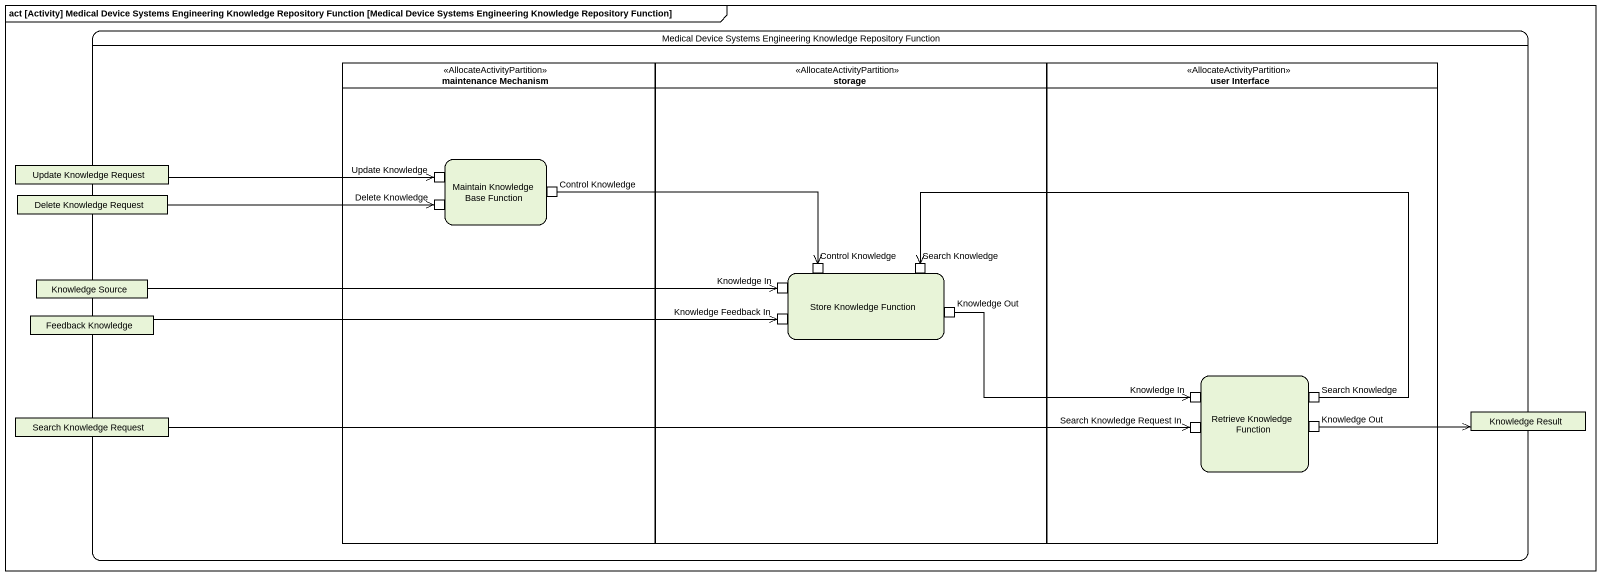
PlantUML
@startuml
mainframe act [Activity] Medical Device Systems Engineering Knowledge Repository Function [Medical Device Systems Engineering Knowledge Repository Function]
hide empty description
state "Medical Device Systems Engineering Knowledge Repository Function" as Medical_Device_Systems {
  state "maintenance Mechanism" as maintenance_Mechanism <<AllocateActivityPartition>> {
    state "Maintain Knowledge Base Function" as Maintain_Knowledge_Base {
      state "Update Knowledge" as Update_Knowledge <<inputPin>>
      state "Delete Knowledge" as Delete_Knowledge <<inputPin>>
      state "Control Knowledge" as Control_Knowledge <<outputPin>>
    }
  }
  state "storage" as storage_ <<AllocateActivityPartition>> {
    state "Store Knowledge Function" as Store_Knowledge_Function {
      state "Control Knowledge" as Control_Knowledge_2 <<inputPin>>
      state "Search Knowledge" as Search_Knowledge <<inputPin>>
      state "Knowledge In" as Knowledge_In <<inputPin>>
      state "Knowledge Feedback In" as Knowledge_Feedback_In <<inputPin>>
      state "Knowledge Out" as Knowledge_Out <<outputPin>>
    }
  }
  state "user Interface" as user_Interface <<AllocateActivityPartition>> {
    state "Retrieve Knowledge Function" as Retrieve_Knowledge_Function {
      state "Knowledge In" as Knowledge_In_2 <<inputPin>>
      state "Search Knowledge" as Search_Knowledge_2 <<outputPin>>
      state "Search Knowledge Request In" as Search_Knowledge_Request_In <<inputPin>>
      state "Knowledge Out" as Knowledge_Out_2 <<outputPin>>
    }
  }
  state "Update Knowledge Request" as Update_Knowledge_Request <<object>>
  state "Delete Knowledge Request" as Delete_Knowledge_Request <<object>>
  state "Feedback Knowledge" as Feedback_Knowledge <<object>>
  state "Knowledge Source" as Knowledge_Source <<object>>
  state "Search Knowledge Request" as Search_Knowledge_Request <<object>>
  state "Knowledge Result" as Knowledge_Result <<object>>
}
Update_Knowledge_Request -right-> Update_Knowledge
Delete_Knowledge_Request -right-> Delete_Knowledge
Control_Knowledge -right-> Control_Knowledge_2
Feedback_Knowledge -right-> Knowledge_Feedback_In
Knowledge_Source -right-> Knowledge_In
Knowledge_Out -right-> Knowledge_In_2
Search_Knowledge_2 -left-> Search_Knowledge
Search_Knowledge_Request -right-> Search_Knowledge_Request_In
Knowledge_Out_2 -right-> Knowledge_Result
@enduml
